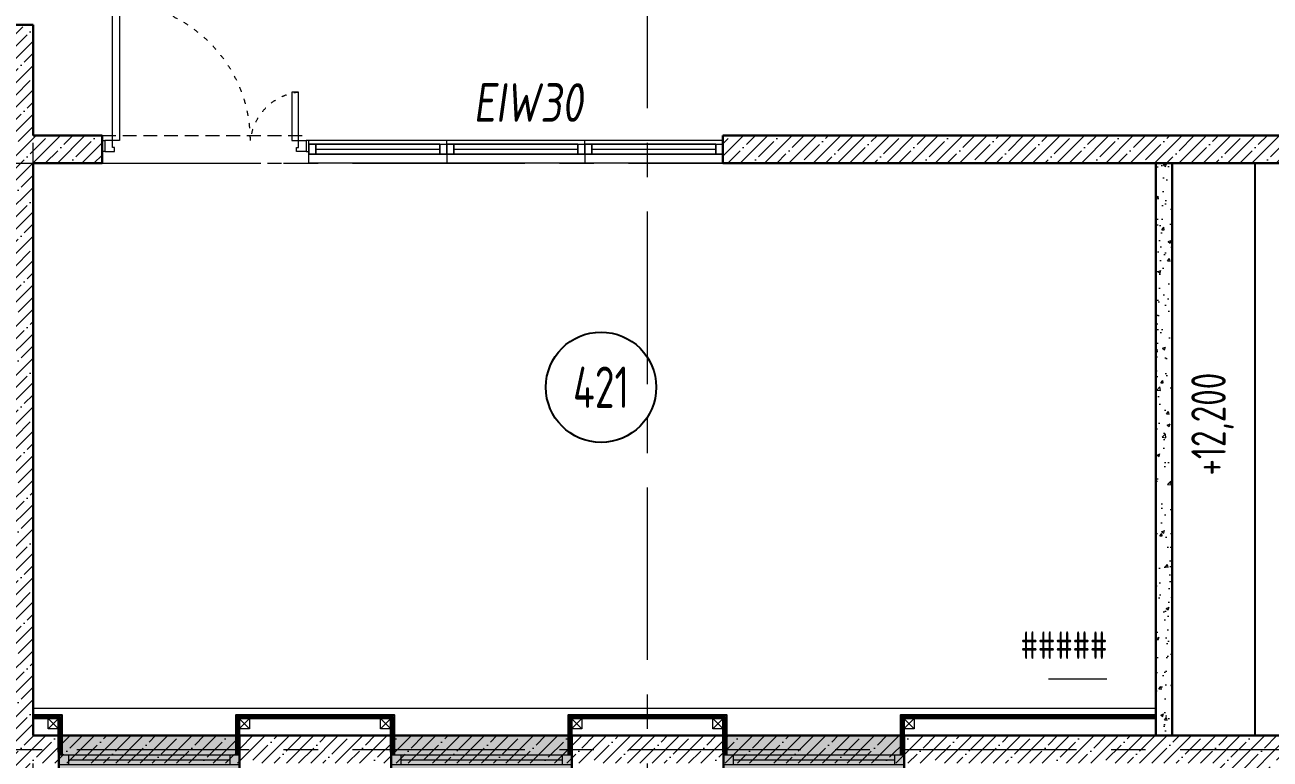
# Model space of a CAD drawing. Header units: millimetres. Extents: x -4447806 to 13389969, y -2188499 to 852203.
# Drawn here: x 4185554 to 4194584, y -605419 to -600097 of the extents above; entities that cross this region are included whole.
import ezdxf
from ezdxf import colors
from ezdxf.entities.mleader import LeaderData, LeaderLine
from ezdxf.enums import TextEntityAlignment as Align
from ezdxf.math import Vec2, Vec3

# ---------------------------------------------------------------- set-up
doc = ezdxf.new("R2010")
doc.units = ezdxf.units.MM
for name, pattern in [('ACAD_ISO03W100', [30, 12, -18]), ('ADSK_Штриховая_ш2 п1', [3, 2, -1]), ('CENTER', [2, 1.25, -0.25, 0.25, -0.25])]:
    doc.linetypes.add(name, pattern=pattern)
for name, color, linetype, lineweight in [('_0', 250, 'Continuous', 9), ('АР_Витраж', 4, 'Continuous', 15), ('АР_Двери', 175, 'Continuous', 18), ('АР_Маркер экспликации', 239, 'Continuous', 13), ('АР_Номер помещения', 1, 'Continuous', 25), ('АР_Окна БЛОК', 250, 'Continuous', 13), ('АР_Оси', 195, 'Continuous', 9), ('АР_Отметки', 250, 'Continuous', 15), ('АР_Перегородки газоблок', 165, 'Continuous', 30), ('АР_Перегородки газоблок_Штрих', 165, 'Continuous', 5), ('АР_Подоконники', 163, 'Continuous', 9), ('АР_Помещения_площадь', 19, 'Continuous', 9), ('АР_Сущ Несущая стена', 216, 'Continuous', 30), ('АР_тонкая линия', 250, 'Continuous', 0), ('АР_Штриховка монолит', 250, 'Continuous', 9)]:
    doc.layers.add(name, color=color, linetype=linetype, lineweight=lineweight)
doc.layers.add('АР_ПБ_Двери', color=7, linetype='Continuous', lineweight=15, true_color=0xdb0000)
doc.layers.add('ТХ ОБОРУДОВАНИЕ', color=250, linetype='Continuous')
doc.layers.add('ТХ_подиум скрыть', color=7, linetype='Continuous')
doc.styles.add('ISOCPEUR', font='isocpeur.ttf', dxfattribs={"width": 0.7})
doc.styles.get("Standard").update_dxf_attribs({"font": 'arial.ttf'})
doc.styles.add('Архитект', font='isocpeur.ttf', dxfattribs={"width": 0.8, "oblique": 8})
pattern_1 = [(45, (3969483.65, -672094.8), (-88.38835, 88.38835), []), (45, (3969572.04, -672094.8), (-88.38835, 88.38835), [156.25, -31.25, 0, -31.25])]

# ---------------------------------------------------------------- blocks, each defined once
blk = doc.blocks.new('Полуторная_на лестницу')
for points in [[(75, 80), (75, 1080), (124.9, 1080), (124.9, 80)], [(1375.1, 430), (1375.1, 80), (1425, 80), (1425, 430)]]:
    blk.add_lwpolyline(points, close=True)
for points in [[(0, 0), (0, 80), (20, 80), (20, 0), (0, 0)], [(20, 80), (20, 0), (90, 0), (90, 30), (75, 30), (75, 80), (20, 80)], [(1480, 80), (1480, 0), (1410, 0), (1410, 30), (1425, 30), (1425, 80), (1480, 80)], [(1500, 0), (1500, 80), (1480, 80), (1480, 0), (1500, 0)]]:
    blk.add_lwpolyline(points)
at = {"linetype": 'ACAD_ISO03W100', "ltscale": 3}
for centre, radius, start, end in [((75, 80), 1000, 0, 90), ((1465.4, 39.6), 392.5, 95.90754, 174.09246)]:
    blk.add_arc(centre, radius, start, end, dxfattribs=at)
blk = doc.blocks.new('витраж класс')
at = {"layer": 'ТХ ОБОРУДОВАНИЕ', "linetype": 'Continuous', "lineweight": 15}
for p, q in [((971278.9, -132904.2), (970278.9, -132904.2)), ((970278.9, -132930.2), (970278.9, -132904.2)), ((971278.9, -132930.2), (971278.9, -132904.2)), ((970278.9, -132930.2), (970278.9, -133004.2)), ((970328.9, -132930.2), (970278.9, -132930.2)), ((970278.9, -133004.2), (970278.9, -132930.2)), ((970328.9, -133004.2), (970278.9, -133004.2)), ((970278.9, -133004.2), (971278.9, -133004.2)), ((970328.9, -132930.2), (970328.9, -133004.2)), ((971228.9, -132930.2), (970328.9, -132930.2)), ((970328.9, -132967.2), (971228.9, -132967.2)), ((970328.9, -133004.2), (971228.9, -133004.2)), ((971228.9, -132930.2), (971278.9, -132930.2)), ((971228.9, -132930.2), (971228.9, -133004.2)), ((971228.9, -133004.2), (971278.9, -133004.2)), ((971278.9, -132930.2), (971278.9, -133004.2)), ((971278.9, -133004.2), (971278.9, -132930.2))]:
    blk.add_line(p, q, dxfattribs=at)
blk = doc.blocks.new('*U376')
at = {"layer": 'АР_Номер помещения', "color": 7}
blk.add_circle((-19358.3, -2000.3), 400, dxfattribs=at)
at = {"layer": 'АР_Помещения_площадь', "color": 7}
blk.add_line((-15691.5, -4117.3), (-16113.9, -4117.3), dxfattribs=at)
at = {"color": 7, "style": 'ISOCPEUR', "width": 0.7, "flags": 1}
blk.add_attdef('КАТЕГОРИЯ', (-499.2, -2092.2), '', height=250, dxfattribs=at)
at = {"layer": 'АР_Номер помещения', "color": 7, "style": 'ISOCPEUR', "width": 0.7}
blk.add_attdef('НОМЕР_ПОМЕЩЕНИЯ', text='', height=300, dxfattribs=at).set_placement((-19358.3, -2000.3), align=Align.MIDDLE_CENTER)
at = {"layer": 'АР_Помещения_площадь', "color": 7, "lineweight": 30, "width": 0.7, "flags": 104}
blk.add_attdef('ИМЯ_ПОМЕЩЕНИЯ', text='', height=100, dxfattribs=at).set_placement((157.6, 1217.1), align=Align.MIDDLE_CENTER)
at = {"layer": 'АР_Помещения_площадь', "color": 7, "style": 'ISOCPEUR', "width": 0.7}
blk.add_attdef('ПЛОЩАДЬ_ПОМЕЩЕНИЯ', text='', height=200, dxfattribs=at).set_placement((-15686.6, -3870.8), align=Align.MIDDLE_RIGHT)
blk = doc.blocks.new('*U304')
at = {"linetype": 'ByBlock'}
for p, q in [((0, 0), (0, -74)), ((50, 0), (0, 0)), ((0, -74), (0, 0)), ((1000, 0), (0, 0)), ((50, -74), (0, -74)), ((0, -74), (1000, -74)), ((50, 0), (50, -74)), ((950, 0), (50, 0)), ((50, -37), (950, -37)), ((50, -74), (950, -74)), ((950, 0), (1000, 0)), ((950, 0), (950, -74)), ((950, -74), (1000, -74)), ((1000, 0), (1000, -74)), ((1000, -74), (1000, 0))]:
    blk.add_line(p, q, dxfattribs=at)
blk = doc.blocks.new('A$Ce02d65bd')
at = {"ltscale": 100}
for points in [[(0, 0), (0, 75), (75, 75), (75, 0), (0, 0)], [(0, 0), (75, 75)], [(0, 75), (75, 0)]]:
    blk.add_lwpolyline(points, dxfattribs=at)
blk = doc.blocks.new('_DotSmall')
at = {"color": 0, "linetype": 'ByBlock', "const_width": 0.5}
blk.add_lwpolyline([(-0.0625, 0, 1), (0.0625, 0, 1)], format="xyb", close=True, dxfattribs=at)
blk = doc.blocks.new('*U552')
at = {"true_color": 0xffffff}
h = blk.add_hatch(color=7, dxfattribs=at)
h.dxf.hatch_style = 1
h.paths.add_polyline_path([(-1310, -140), (0, -140), (0, 220), (-1310, 220)])
at = {"lineweight": 30}
for p, q in [((-1310, -140), (-1310, 220)), ((0, -140), (0, 220))]:
    blk.add_line(p, q, dxfattribs=at)
for p, q in [((0, 220), (-1310, 220)), ((-1310, 70), (0, 70)), ((-1310, 0), (0, 0)), ((-1240, 0), (-1240, 70)), ((-1240, 35), (-70, 35)), ((-70, 0), (-70, 70)), ((-1310, -140), (0, -140)), ((-1310, -140), (-1310, -140)), ((-1310, -140), (-1310, -140)), ((0, -140), (0, -140)), ((0, -140), (0, -140))]:
    blk.add_line(p, q)

msp = doc.modelspace()

# ---------------------------------------------------------------- hatches: boundary and pattern name
at = {"layer": 'АР_Перегородки газоблок_Штрих', "ltscale": 100}
h = msp.add_hatch(dxfattribs=at)
h.set_pattern_fill('AR-CONC', color=256, scale=30)
h.set_pattern_definition([(50, (3969483.65, -672094.8), (215.17805, -18.82564), [22.5, -247.5]), (355, (3969483.65, -672094.8), (-41.6254, 225.65764), [18, -198]), (100.45144, (3969501.59, -672096.37), (173.55265, 206.832), [19.12206, -210.34263]), (46.1842, (3969483.65, -672034.8), (320.1724, -49.65578), [33.75, -371.25]), (96.63564, (3969510.34, -672038.94), (280.3986, 292.2356), [28.6831, -315.51413]), (351.18416, (3969483.65, -672034.8), (280.3986, 292.2356), [27, -297]), (21, (3969513.65, -672049.8), (179.07212, -120.78567), [22.5, -247.5]), (326, (3969513.65, -672049.8), (72.9946, 217.54501), [18, -198]), (71.45144, (3969528.58, -672059.86), (252.06671, 96.75935), [19.12206, -210.34263]), (37.5, (3969483.654, -672094.8), (3.647957, 99.868156), [0, -195.6, 0, -201, 0, -198.75]), (7.5, (3969483.65, -672094.8), (78.92086, 118.323514), [0, -114.6, 0, -191.1, 0, -75.75]), (327.5, (3969416.754, -672094.8), (160.14673, -6.766462), [0, -75, 0, -234, 0, -310.5]), (317.5, (3969386.75, -672094.8), (174.95585, 30.031495), [0, -97.5, 0, -155.4, 0, -220.5])])
h.paths.add_polyline_path([(4193754.32, -601099.115), (4193754.267, -605249.115), (4193874.267, -605249.115), (4193874.32, -601099.114)])
at = {"layer": 'АР_Штриховка монолит', "ltscale": 100}
h = msp.add_hatch(dxfattribs=at)
h.set_pattern_fill('ANSI35', color=256, scale=500)
h.set_pattern_definition(pattern_1)
h.paths.add_polyline_path([(4185614.269, -605449.115), (4185614.269, -605249.115), (4185614.269, -601099.115), (4186114.269, -601099.115), (4186114.269, -600899.115), (4185614.269, -600899.115), (4185614.269, -600111.633), (4185414.269, -600111.633), (4185414.269, -610439.115), (4185414.269, -610639.115), (4185614.269, -610639.115)])
h = msp.add_hatch(dxfattribs=at)
h.set_pattern_fill('ANSI35', color=256, scale=500)
h.set_pattern_definition(pattern_1)
h.paths.add_polyline_path([(4196311.269, -600899.115), (4190614.269, -600897.785), (4190614.269, -601097.785), (4196311.269, -601099.115)])
h = msp.add_hatch(dxfattribs=at)
h.set_pattern_fill('ANSI35', color=256, scale=500)
h.set_pattern_definition(pattern_1)
h.paths.add_polyline_path([(4196827.286, -605249.115), (4185614.269, -605249.102), (4185614.269, -605449.128), (4194181.656, -605449.121), (4194181.656, -605849.115), (4194583.837, -605849.115), (4194583.837, -605449.118), (4196827.286, -605449.115)])

# ---------------------------------------------------------------- linework, layer by layer
for points in [[(4185823.538, -605389.115), (4185823.538, -605099.947), (4185614.269, -605099.947)], [(4185811.038, -605389.115), (4185811.038, -605112.447), (4185614.269, -605112.447)], [(4185798.538, -605369.46), (4185798.538, -605124.947), (4185614.269, -605124.947)], [(4188233.502, -605389.115), (4188233.502, -605099.947), (4187083.502, -605099.947), (4187083.502, -605389.115)], [(4188221.002, -605389.115), (4188221.002, -605112.447), (4187096.002, -605112.447), (4187096.002, -605389.115)], [(4188208.502, -605369.46), (4188208.502, -605124.947), (4187108.502, -605124.947), (4187108.502, -605331.872)], [(4190643.538, -605389.115), (4190643.538, -605099.947), (4189493.538, -605099.947), (4189493.538, -605389.115)], [(4190631.038, -605389.115), (4190631.038, -605112.447), (4189506.038, -605112.447), (4189506.038, -605389.115)], [(4190618.538, -605369.46), (4190618.538, -605124.947), (4189518.538, -605124.947), (4189518.538, -605331.872)], [(4193754.274, -605099.947), (4191903.538, -605099.947), (4191903.538, -605389.115)], [(4193754.274, -605112.447), (4191916.038, -605112.447), (4191916.038, -605389.115)], [(4193754.274, -605124.947), (4191928.538, -605124.947), (4191928.538, -605331.872)]]:
    msp.add_lwpolyline(points)
at = {"layer": 'АР_Оси', "linetype": 'CENTER', "ltscale": 1000}
for p, q in [((4190069.269, -618700.387), (4190069.269, -584392.909)), ((4185614.269, -618700.387), (4185614.269, -600096.633)), ((4151930.513, -601099.115), (4235527.678, -601099.115)), ((4151930.513, -605349.115), (4235527.678, -605349.115))]:
    msp.add_line(p, q, dxfattribs=at)
at = {"layer": 'АР_Перегородки газоблок', "ltscale": 100}
for points in [[(4193754.274, -605249.115), (4193754.274, -601099.115)], [(4193874.274, -601099.115), (4193874.274, -605249.115)]]:
    msp.add_lwpolyline(points, dxfattribs=at)
at = {"layer": 'АР_Подоконники', "ltscale": 100}
msp.add_line((4185614.269, -605049.09), (4193754.269, -605049.116), dxfattribs=at)
at = {"layer": 'АР_Сущ Несущая стена', "ltscale": 100}
for p, q in [((4185414.269, -600096.633), (4185614.269, -600096.633)), ((4185614.269, -600096.633), (4185614.269, -600899.115)), ((4185614.269, -600899.115), (4186114.269, -600899.115)), ((4186114.269, -600899.115), (4186114.269, -601099.115)), ((4190614.269, -600899.115), (4196311.269, -600899.115)), ((4190614.269, -600899.115), (4190614.269, -601099.115)), ((4185614.269, -601099.115), (4185614.269, -605249.115)), ((4185614.269, -601099.115), (4186114.269, -601099.115)), ((4190614.269, -601099.115), (4196311.269, -601099.115)), ((4185614.269, -605249.115), (4196827.286, -605249.115))]:
    msp.add_line(p, q, dxfattribs=at)
at = {"layer": 'АР_тонкая линия', "linetype": 'ADSK_Штриховая_ш2 п1', "ltscale": 50}
for p, q in [((4186114.269, -600899.115), (4187614.269, -600899.115)), ((4186114.269, -600899.115), (4187614.269, -600899.115)), ((4186114.269, -601099.115), (4187614.269, -601099.115)), ((4186114.269, -601099.115), (4187614.269, -601099.115))]:
    msp.add_line(p, q, dxfattribs=at)
at = {"layer": 'АР_тонкая линия', "color": 18, "ltscale": 100, "true_color": 0x000000}
for points in [[(4190614.269, -601099.123), (4187614.27, -601099.123), (4187614.27, -600973.123)], [(4188614.269, -600973.123), (4188614.269, -601099.123)], [(4189614.269, -600973.121), (4189614.269, -601099.123)]]:
    msp.add_lwpolyline(points, dxfattribs=at)
at = {"layer": 'ТХ_подиум скрыть'}
msp.add_lwpolyline([(4194474.274, -605249.115), (4193874.274, -605249.115), (4193874.274, -601099.115), (4194474.274, -601099.115)], close=True, dxfattribs=at)

# ---------------------------------------------------------------- block references
at = {"layer": '_0', "color": 1, "lineweight": -3, "ltscale": 500, "rotation": 180}
for p in [(4185798.538, -605124.947), (4187182.772, -605124.947), (4188208.502, -605124.947), (4189593.538, -605124.947), (4190618.538, -605124.947), (4192003.538, -605124.947)]:
    msp.add_blockref('A$Ce02d65bd', p, dxfattribs=at)
at = {"layer": 'АР_Витраж', "ltscale": 100, "xscale": -1, "rotation": 180.0001519656341}
for p in [(4187614.269, -601034.79), (4188614.269, -601034.787), (4189614.269, -601034.784)]:
    msp.add_blockref('*U304', p, dxfattribs=at)
at = {"layer": 'АР_Двери'}
msp.add_blockref('Полуторная_на лестницу', (4186114.269, -601014.79), dxfattribs=at)
at = {"layer": 'АР_Маркер экспликации', "color": 7}
ref = msp.add_blockref('*U376', (4209090.313, -600723.031), dxfattribs=at)
ref.add_attrib('НОМЕР_ПОМЕЩЕНИЯ', '421', dxfattribs={"layer": 'АР_Номер помещения', "color": 7, "height": 300, "style": 'ISOCPEUR', "width": 0.7}).set_placement((4189732.035, -602723.363), align=Align.MIDDLE_CENTER)
ref.add_attrib('ПЛОЩАДЬ_ПОМЕЩЕНИЯ', '#####', dxfattribs={"layer": 'АР_Помещения_площадь', "color": 7, "height": 200, "style": 'ISOCPEUR', "width": 0.7}).set_placement((4193403.674, -604593.832), align=Align.MIDDLE_RIGHT)
at = {"layer": 'АР_Окна БЛОК', "xscale": -1, "rotation": 180}
for p in [(4187109.269, -605389.115), (4189519.269, -605389.115), (4191929.269, -605389.115)]:
    msp.add_blockref('*U552', p, dxfattribs=at)
at = {"layer": 'ТХ ОБОРУДОВАНИЕ'}
for p in [(3217335.416, -468030.632), (3218335.416, -468030.632), (3219335.416, -468030.627)]:
    msp.add_blockref('витраж класс', p, dxfattribs=at)

# ---------------------------------------------------------------- texts
at = {"layer": 'АР_ПБ_Двери', "lineweight": 35, "style": 'Архитект', "oblique": 8, "width": 0.8}
msp.add_text('EIW30', height=280, dxfattribs=at).set_placement((4188806.723, -600799.307))

# ---------------------------------------------------------------- leaders
at = {"layer": 'АР_Отметки'}
ml = msp.add_multileader_mtext('Standard', dxfattribs=at)
ml.set_content('+12,200', color=256, style='ISOCPEUR')
ml.set_leader_properties(color=256, linetype='Continuous', lineweight=-1)
ml.set_arrow_properties(name='DOTSMALL')
ml.build(insert=Vec2(0, 0))
ml.multileader.update_dxf_attribs({"has_text_frame": 1, "text_left_attachment_type": 4, "text_right_attachment_type": 4, "dogleg_length": 100, "arrow_head_size": 180})
ctx = ml.context
ctx.base_point, ctx.char_height, ctx.arrow_head_size, ctx.landing_gap_size, ctx.plane_origin, ctx.plane_x_axis, ctx.plane_y_axis = Vec3(4194345.654, -603413.45), 250, 180, 50, Vec3(4206493.181, -578177.533), Vec3(0, 1), Vec3(-1, 0)
ctx.left_attachment, ctx.right_attachment = 4, 4
notes = []
notes.append((ctx, [(0, (0, 0, 0), (0, 0), (1, 0), 1, [])]))
ctx.mtext.insert, ctx.mtext.text_direction, ctx.mtext.rotation, ctx.mtext.width, ctx.mtext.line_spacing_style, ctx.mtext.flow_direction = Vec3(4194012.32, -603363.45), Vec3(0, 1), 1.57079633, 852.69703, 2, 5
ml = msp.add_multileader_mtext('Standard', dxfattribs=at)
ml.set_content('+12,200', color=256, style='ISOCPEUR')
ml.set_leader_properties(color=256, linetype='Continuous', lineweight=-1)
ml.set_arrow_properties(name='DOTSMALL')
ml.build(insert=Vec2(0, 0))
ml.multileader.update_dxf_attribs({"has_text_frame": 1, "text_left_attachment_type": 4, "text_right_attachment_type": 4, "dogleg_length": 100, "arrow_head_size": 180})
ctx = ml.context
ctx.base_point, ctx.char_height, ctx.arrow_head_size, ctx.landing_gap_size, ctx.plane_origin, ctx.plane_x_axis, ctx.plane_y_axis = Vec3(4203973.128, -603306.386), 250, 180, 50, Vec3(4216120.655, -578070.469), Vec3(0, 1), Vec3(-1, 0)
ctx.left_attachment, ctx.right_attachment = 4, 4
notes.append((ctx, [(0, (0, 0, 0), (0, 0), (1, 0), 1, [])]))
ctx.mtext.insert, ctx.mtext.text_direction, ctx.mtext.rotation, ctx.mtext.width, ctx.mtext.line_spacing_style, ctx.mtext.flow_direction = Vec3(4203639.795, -603256.386), Vec3(0, 1), 1.57079633, 852.69703, 2, 5
ml = msp.add_multileader_mtext('Standard', dxfattribs=at)
ml.set_content('+11,900', color=256, style='ISOCPEUR')
ml.set_leader_properties(color=256, linetype='Continuous', lineweight=-1)
ml.set_arrow_properties(name='DOTSMALL')
ml.build(insert=Vec2(0, 0))
ml.multileader.update_dxf_attribs({"has_text_frame": 1, "text_left_attachment_type": 4, "text_right_attachment_type": 4, "dogleg_length": 100, "arrow_head_size": 180})
ctx = ml.context
ctx.base_point, ctx.char_height, ctx.arrow_head_size, ctx.landing_gap_size, ctx.plane_origin = Vec3(4224115.308, -615082.206), 250, 180, 50, Vec3(4249351.225, -627229.733)
ctx.left_attachment, ctx.right_attachment = 4, 4
notes.append((ctx, [(0, (0, 0, 0), (0, 0), (1, 0), 1, [])]))
ctx.mtext.insert, ctx.mtext.rotation, ctx.mtext.width, ctx.mtext.line_spacing_style, ctx.mtext.flow_direction = Vec3(4224165.308, -614748.873), 6.28318531, 852.69703, 2, 5
ml = msp.add_multileader_mtext('Standard', dxfattribs=at)
ml.set_content('%%P0,000', color=256, style='ISOCPEUR')
ml.set_leader_properties(color=256, linetype='Continuous', lineweight=-1)
ml.set_arrow_properties(name='DOTSMALL')
ml.build(insert=Vec2(0, 0))
ml.multileader.update_dxf_attribs({"has_text_frame": 1, "text_left_attachment_type": 4, "text_right_attachment_type": 4, "dogleg_length": 100, "arrow_head_size": 180})
ctx = ml.context
ctx.base_point, ctx.char_height, ctx.arrow_head_size, ctx.landing_gap_size, ctx.plane_origin = Vec3(4512057.738, -603050.341), 250, 180, 50, Vec3(4511976.345, -604317.905)
ctx.left_attachment, ctx.right_attachment = 4, 4
notes.append((ctx, [(0, (0, 0, 0), (0, 0), (1, 0), 1, [])]))
ctx.mtext.insert, ctx.mtext.width, ctx.mtext.line_spacing_style, ctx.mtext.flow_direction = Vec3(4512107.738, -602717.008), 852.69703, 2, 5
ml = msp.add_multileader_mtext('Standard', dxfattribs=at)
ml.set_content('%%P0,000', color=256, style='ISOCPEUR')
ml.set_leader_properties(color=256, linetype='Continuous', lineweight=-1)
ml.set_arrow_properties(name='DOTSMALL')
ml.build(insert=Vec2(0, 0))
ml.multileader.update_dxf_attribs({"has_text_frame": 1, "text_left_attachment_type": 4, "text_right_attachment_type": 4, "dogleg_length": 100, "arrow_head_size": 180})
ctx = ml.context
ctx.base_point, ctx.char_height, ctx.arrow_head_size, ctx.landing_gap_size, ctx.plane_origin = Vec3(4246205.313, -604220.7, 0), 250, 180, 50, Vec3(4246123.92, -605488.264, 0)
ctx.left_attachment, ctx.right_attachment = 4, 4
notes.append((ctx, [(0, (0, 0, 0), (0, 0), (1, 0), 1, [])]))
ctx.mtext.insert, ctx.mtext.width, ctx.mtext.line_spacing_style, ctx.mtext.flow_direction = Vec3(4246255.313, -603887.367, 0), 852.69703, 2, 5
ml = msp.add_multileader_mtext('Standard', dxfattribs=at)
ml.set_content('%%P0,000', color=256, style='ISOCPEUR')
ml.set_leader_properties(color=256, linetype='Continuous', lineweight=-1)
ml.set_arrow_properties(name='DOTSMALL')
ml.build(insert=Vec2(0, 0))
ml.multileader.update_dxf_attribs({"has_text_frame": 1, "text_left_attachment_type": 4, "text_right_attachment_type": 4, "dogleg_length": 100, "arrow_head_size": 180})
ctx = ml.context
ctx.base_point, ctx.char_height, ctx.arrow_head_size, ctx.landing_gap_size, ctx.plane_origin = Vec3(4377748.734, -604220.7, 0), 250, 180, 50, Vec3(4377667.341, -605488.264, 0)
ctx.left_attachment, ctx.right_attachment = 4, 4
notes.append((ctx, [(0, (0, 0, 0), (0, 0), (1, 0), 1, [])]))
ctx.mtext.insert, ctx.mtext.width, ctx.mtext.line_spacing_style, ctx.mtext.flow_direction = Vec3(4377798.734, -603887.367, 0), 852.69703, 2, 5
for ctx, leaders in notes:
    for number, flags, end, landing, length, lines in leaders:
        leader = LeaderData()
        leader.index, (leader.has_last_leader_line, leader.has_dogleg_vector, leader.attachment_direction) = number, flags
        leader.last_leader_point, leader.dogleg_vector, leader.dogleg_length = Vec3(end), Vec3(landing), length
        for number, points, colour, breaks in lines:
            line = LeaderLine()
            line.index, line.vertices, line.color, line.breaks = number, Vec3.list(points), colors.encode_raw_color(colour), breaks
            leader.lines.append(line)
        ctx.leaders.append(leader)

doc.saveas('drawing.dxf')
